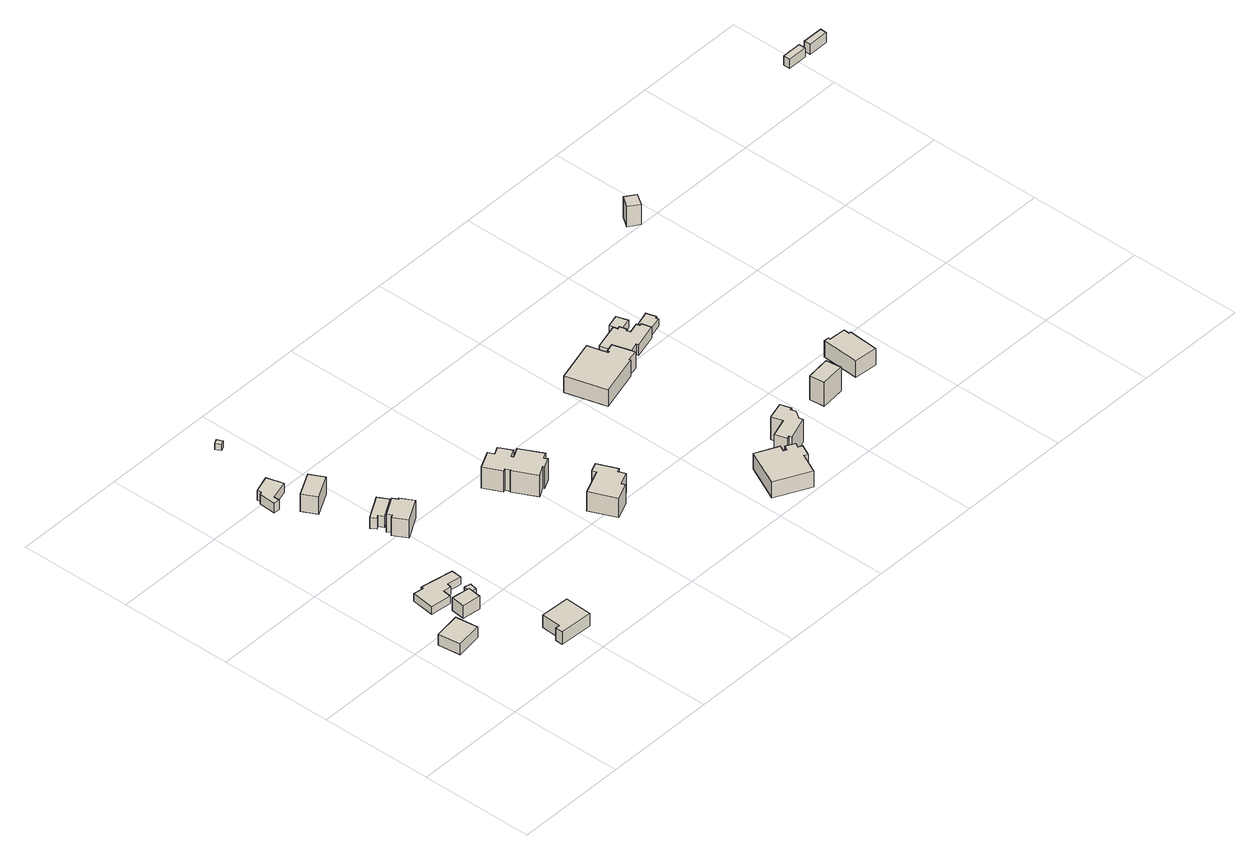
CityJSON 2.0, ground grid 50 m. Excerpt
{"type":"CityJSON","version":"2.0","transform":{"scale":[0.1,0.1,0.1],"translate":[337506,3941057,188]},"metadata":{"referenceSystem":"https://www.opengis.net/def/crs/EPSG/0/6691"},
"CityObjects":{
"building1":{"type":"Building","attributes":{"measuredHeight":5.7,"BuildingIDAttribute.prefecture":"14","BuildingIDAttribute.city":"14151","BuildingDetailAttribute.surveyYear":2015},"geometry":[{"type":"Solid","lod":"1","boundaries":[[[[0,1,2,3,4]],[[3,5,6,4]],[[2,7,5,3]],[[1,8,7,2]],[[0,9,8,1]],[[4,6,9,0]],[[5,7,8,9,6]]]]}]},
"building2":{"type":"Building","attributes":{"usage":"401","measuredHeight":6.6,"storeysAboveGround":2,"BuildingIDAttribute.prefecture":"14","BuildingIDAttribute.city":"14151","BuildingDetailAttribute.totalFloorArea":96.16,"BuildingDetailAttribute.buildingFootprintArea":48.08,"BuildingDetailAttribute.buildingStructureType":"601","BuildingDetailAttribute.buildingStructureOrgType":"1","BuildingDetailAttribute.orgUsage":"61","BuildingDetailAttribute.surveyYear":2015,"BuildingLandSlideRiskAttribute.description":"1","BuildingLandSlideRiskAttribute.areaType":"1"},"geometry":[{"type":"Solid","lod":"1","boundaries":[[[[10,11,12,13]],[[12,14,15,13]],[[11,16,14,12]],[[10,17,16,11]],[[13,15,17,10]],[[14,16,17,15]]]]}]},
"building3":{"type":"Building","attributes":{"usage":"411","measuredHeight":4.9,"storeysAboveGround":2,"BuildingIDAttribute.prefecture":"14","BuildingIDAttribute.city":"14151","BuildingDetailAttribute.totalFloorArea":253.33,"BuildingDetailAttribute.buildingFootprintArea":126.66,"BuildingDetailAttribute.buildingStructureType":"601","BuildingDetailAttribute.buildingStructureOrgType":"1","BuildingDetailAttribute.orgUsage":"10","BuildingDetailAttribute.surveyYear":2015,"BuildingLandSlideRiskAttribute.description":"1","BuildingLandSlideRiskAttribute.areaType":"1"},"geometry":[{"type":"Solid","lod":"1","boundaries":[[[[18,19,20,21,22,23,24,25,26,27]],[[26,28,29,27]],[[25,30,28,26]],[[24,31,30,25]],[[23,32,31,24]],[[22,33,32,23]],[[21,34,33,22]],[[20,35,34,21]],[[19,36,35,20]],[[18,37,36,19]],[[27,29,37,18]],[[28,30,31,32,33,34,35,36,37,29]]]]}]},
"building4":{"type":"Building","attributes":{"usage":"402","measuredHeight":6.9,"storeysAboveGround":1,"BuildingIDAttribute.prefecture":"14","BuildingIDAttribute.city":"14151","BuildingDetailAttribute.totalFloorArea":63.9,"BuildingDetailAttribute.buildingFootprintArea":63.9,"BuildingDetailAttribute.buildingStructureType":"601","BuildingDetailAttribute.buildingStructureOrgType":"1","BuildingDetailAttribute.orgUsage":"71","BuildingDetailAttribute.surveyYear":2015},"geometry":[{"type":"Solid","lod":"1","boundaries":[[[[38,39,40,41,42,43]],[[42,44,45,43]],[[41,46,44,42]],[[40,47,46,41]],[[39,48,47,40]],[[38,49,48,39]],[[43,45,49,38]],[[44,46,47,48,49,45]]]]}]},
"building5":{"type":"Building","attributes":{"BuildingIDAttribute.prefecture":"14","BuildingIDAttribute.city":"14151","BuildingDetailAttribute.surveyYear":2015,"BuildingLandSlideRiskAttribute.description":"1","BuildingLandSlideRiskAttribute.areaType":"1"},"geometry":[{"type":"Solid","lod":"1","boundaries":[[[[50,51,52,53]],[[52,54,55,53]],[[51,56,54,52]],[[50,57,56,51]],[[53,55,57,50]],[[54,56,57,55]]]]}]},
"building6":{"type":"Building","attributes":{"usage":"411","measuredHeight":13.6,"storeysAboveGround":2,"BuildingIDAttribute.prefecture":"14","BuildingIDAttribute.city":"14151","BuildingDetailAttribute.totalFloorArea":133.23,"BuildingDetailAttribute.buildingFootprintArea":66.62,"BuildingDetailAttribute.buildingStructureType":"601","BuildingDetailAttribute.buildingStructureOrgType":"1","BuildingDetailAttribute.orgUsage":"10","BuildingDetailAttribute.surveyYear":2015},"geometry":[{"type":"Solid","lod":"1","boundaries":[[[[58,59,60,61,62,63,64,65]],[[64,66,67,65]],[[63,68,66,64]],[[62,69,68,63]],[[61,70,69,62]],[[60,71,70,61]],[[59,72,71,60]],[[58,73,72,59]],[[65,67,73,58]],[[66,68,69,70,71,72,73,67]]]]}]},
"building7":{"type":"Building","attributes":{"usage":"411","measuredHeight":9.5,"storeysAboveGround":2,"BuildingIDAttribute.prefecture":"14","BuildingIDAttribute.city":"14151","BuildingDetailAttribute.totalFloorArea":144.8,"BuildingDetailAttribute.buildingFootprintArea":72.4,"BuildingDetailAttribute.buildingStructureType":"601","BuildingDetailAttribute.buildingStructureOrgType":"1","BuildingDetailAttribute.orgUsage":"10","BuildingDetailAttribute.surveyYear":2015},"geometry":[{"type":"Solid","lod":"1","boundaries":[[[[74,75,76,77]],[[76,78,79,77]],[[75,80,78,76]],[[74,81,80,75]],[[77,79,81,74]],[[78,80,81,79]]]]}]},
"building8":{"type":"Building","attributes":{"usage":"411","measuredHeight":5.8,"storeysAboveGround":2,"BuildingIDAttribute.prefecture":"14","BuildingIDAttribute.city":"14151","BuildingDetailAttribute.totalFloorArea":97.75,"BuildingDetailAttribute.buildingFootprintArea":48.88,"BuildingDetailAttribute.buildingStructureType":"601","BuildingDetailAttribute.buildingStructureOrgType":"1","BuildingDetailAttribute.orgUsage":"10","BuildingDetailAttribute.surveyYear":2015},"geometry":[{"type":"Solid","lod":"1","boundaries":[[[[82,83,84,85,86,87]],[[86,88,89,87]],[[85,90,88,86]],[[84,91,90,85]],[[83,92,91,84]],[[82,93,92,83]],[[87,89,93,82]],[[88,90,91,92,93,89]]]]}]},
"building9":{"type":"Building","attributes":{"usage":"411","measuredHeight":10.2,"storeysAboveGround":2,"BuildingIDAttribute.prefecture":"14","BuildingIDAttribute.city":"14151","BuildingDetailAttribute.totalFloorArea":170.89,"BuildingDetailAttribute.buildingFootprintArea":85.44,"BuildingDetailAttribute.buildingStructureType":"601","BuildingDetailAttribute.buildingStructureOrgType":"1","BuildingDetailAttribute.orgUsage":"10","BuildingDetailAttribute.surveyYear":2015},"geometry":[{"type":"Solid","lod":"1","boundaries":[[[[94,95,96,97,98,99,100,101]],[[100,102,103,101]],[[99,104,102,100]],[[98,105,104,99]],[[97,106,105,98]],[[96,107,106,97]],[[95,108,107,96]],[[94,109,108,95]],[[101,103,109,94]],[[102,104,105,106,107,108,109,103]]]]}]},
"building10":{"type":"Building","attributes":{"BuildingIDAttribute.prefecture":"14","BuildingIDAttribute.city":"14151","BuildingDetailAttribute.surveyYear":2015},"geometry":[{"type":"Solid","lod":"1","boundaries":[[[[110,111,112,113]],[[112,114,115,113]],[[111,116,114,112]],[[110,117,116,111]],[[113,115,117,110]],[[114,116,117,115]]]]}]},
"building11":{"type":"Building","attributes":{"usage":"411","measuredHeight":13.2,"storeysAboveGround":1,"BuildingIDAttribute.prefecture":"14","BuildingIDAttribute.city":"14151","BuildingDetailAttribute.totalFloorArea":240.62,"BuildingDetailAttribute.buildingFootprintArea":240.62,"BuildingDetailAttribute.buildingStructureType":"601","BuildingDetailAttribute.buildingStructureOrgType":"1","BuildingDetailAttribute.orgUsage":"10","BuildingDetailAttribute.surveyYear":2015},"geometry":[{"type":"Solid","lod":"1","boundaries":[[[[118,119,120,121,122,123,124,125,126,127,128,129,130,131,132,133,134,135]],[[134,136,137,135]],[[133,138,136,134]],[[132,139,138,133]],[[131,140,139,132]],[[130,141,140,131]],[[129,142,141,130]],[[128,143,142,129]],[[127,144,143,128]],[[126,145,144,127]],[[125,146,145,126]],[[124,147,146,125]],[[123,148,147,124]],[[122,149,148,123]],[[121,150,149,122]],[[120,151,150,121]],[[119,152,151,120]],[[118,153,152,119]],[[135,137,153,118]],[[136,138,139,140,141,142,143,144,145,146,147,148,149,150,151,152,153,137]]]]}]},
"building12":{"type":"Building","attributes":{"usage":"411","measuredHeight":11.8,"storeysAboveGround":1,"BuildingIDAttribute.prefecture":"14","BuildingIDAttribute.city":"14151","BuildingDetailAttribute.totalFloorArea":163.33,"BuildingDetailAttribute.buildingFootprintArea":163.33,"BuildingDetailAttribute.buildingStructureType":"601","BuildingDetailAttribute.buildingStructureOrgType":"1","BuildingDetailAttribute.orgUsage":"10","BuildingDetailAttribute.surveyYear":2015,"BuildingLandSlideRiskAttribute.description":"1","BuildingLandSlideRiskAttribute.areaType":"1"},"geometry":[{"type":"Solid","lod":"1","boundaries":[[[[154,155,156,157,158,159,160,161,162,163]],[[162,164,165,163]],[[161,166,164,162]],[[160,167,166,161]],[[159,168,167,160]],[[158,169,168,159]],[[157,170,169,158]],[[156,171,170,157]],[[155,172,171,156]],[[154,173,172,155]],[[163,165,173,154]],[[164,166,167,168,169,170,171,172,173,165]]]]}]},
"building13":{"type":"Building","attributes":{"usage":"402","measuredHeight":10.3,"storeysAboveGround":2,"BuildingIDAttribute.prefecture":"14","BuildingIDAttribute.city":"14151","BuildingDetailAttribute.totalFloorArea":499,"BuildingDetailAttribute.buildingFootprintArea":249.5,"BuildingDetailAttribute.buildingStructureType":"601","BuildingDetailAttribute.buildingStructureOrgType":"1","BuildingDetailAttribute.orgUsage":"72","BuildingDetailAttribute.surveyYear":2015,"BuildingLandSlideRiskAttribute.description":"1","BuildingLandSlideRiskAttribute.areaType":"1"},"geometry":[{"type":"Solid","lod":"1","boundaries":[[[[174,175,176,177,178,179,180,181,182,183,184,185]],[[184,186,187,185]],[[183,188,186,184]],[[182,189,188,183]],[[181,190,189,182]],[[180,191,190,181]],[[179,192,191,180]],[[178,193,192,179]],[[177,194,193,178]],[[176,195,194,177]],[[175,196,195,176]],[[174,197,196,175]],[[185,187,197,174]],[[186,188,189,190,191,192,193,194,195,196,197,187]]]]}]},
"building14":{"type":"Building","attributes":{"usage":"422","measuredHeight":13.4,"storeysAboveGround":2,"BuildingIDAttribute.prefecture":"14","BuildingIDAttribute.city":"14151","BuildingDetailAttribute.totalFloorArea":657.59,"BuildingDetailAttribute.buildingFootprintArea":328.8,"BuildingDetailAttribute.buildingStructureType":"601","BuildingDetailAttribute.buildingStructureOrgType":"1","BuildingDetailAttribute.orgUsage":"138","BuildingDetailAttribute.surveyYear":2015,"BuildingLandSlideRiskAttribute.description":"1","BuildingLandSlideRiskAttribute.areaType":"1"},"geometry":[{"type":"Solid","lod":"1","boundaries":[[[[198,199,200,201,202,203,204,205,206,207,208]],[[207,209,210,208]],[[206,211,209,207]],[[205,212,211,206]],[[204,213,212,205]],[[203,214,213,204]],[[202,215,214,203]],[[201,216,215,202]],[[200,217,216,201]],[[199,218,217,200]],[[198,219,218,199]],[[208,210,219,198]],[[209,211,212,213,214,215,216,217,218,219,210]]]]}]},
"building15":{"type":"Building","attributes":{"usage":"402","measuredHeight":11.8,"storeysAboveGround":2,"BuildingIDAttribute.prefecture":"14","BuildingIDAttribute.city":"14151","BuildingDetailAttribute.totalFloorArea":215.86,"BuildingDetailAttribute.buildingFootprintArea":107.93,"BuildingDetailAttribute.buildingStructureType":"601","BuildingDetailAttribute.buildingStructureOrgType":"1","BuildingDetailAttribute.orgUsage":"72","BuildingDetailAttribute.surveyYear":2015,"BuildingLandSlideRiskAttribute.description":"1","BuildingLandSlideRiskAttribute.areaType":"1"},"geometry":[{"type":"Solid","lod":"1","boundaries":[[[[220,221,222,223,224,225,226,227,228,229,230,231]],[[230,232,233,231]],[[229,234,232,230]],[[228,235,234,229]],[[227,236,235,228]],[[226,237,236,227]],[[225,238,237,226]],[[224,239,238,225]],[[223,240,239,224]],[[222,241,240,223]],[[221,242,241,222]],[[220,243,242,221]],[[231,233,243,220]],[[232,234,235,236,237,238,239,240,241,242,243,233]]]]}]},
"building16":{"type":"Building","attributes":{"usage":"422","measuredHeight":7.2,"storeysAboveGround":2,"BuildingIDAttribute.prefecture":"14","BuildingIDAttribute.city":"14151","BuildingDetailAttribute.totalFloorArea":312.39,"BuildingDetailAttribute.buildingFootprintArea":156.19,"BuildingDetailAttribute.buildingStructureType":"601","BuildingDetailAttribute.buildingStructureOrgType":"1","BuildingDetailAttribute.orgUsage":"138","BuildingDetailAttribute.surveyYear":2015,"BuildingLandSlideRiskAttribute.description":"1","BuildingLandSlideRiskAttribute.areaType":"1"},"geometry":[{"type":"Solid","lod":"1","boundaries":[[[[244,245,246,247,248,249,250,251,252,253,254,255,256,257,258]],[[257,259,260,258]],[[256,261,259,257]],[[255,262,261,256]],[[254,263,262,255]],[[253,264,263,254]],[[252,265,264,253]],[[251,266,265,252]],[[250,267,266,251]],[[249,268,267,250]],[[248,269,268,249]],[[247,270,269,248]],[[246,271,270,247]],[[245,272,271,246]],[[244,273,272,245]],[[258,260,273,244]],[[259,261,262,263,264,265,266,267,268,269,270,271,272,273,260]]]]}]},
"building17":{"type":"Building","attributes":{"usage":"422","measuredHeight":6.5,"storeysAboveGround":1,"BuildingIDAttribute.prefecture":"14","BuildingIDAttribute.city":"14151","BuildingDetailAttribute.totalFloorArea":26.09,"BuildingDetailAttribute.buildingFootprintArea":26.09,"BuildingDetailAttribute.buildingStructureType":"601","BuildingDetailAttribute.buildingStructureOrgType":"1","BuildingDetailAttribute.orgUsage":"138","BuildingDetailAttribute.surveyYear":2015,"BuildingLandSlideRiskAttribute.description":"1","BuildingLandSlideRiskAttribute.areaType":"1"},"geometry":[{"type":"Solid","lod":"1","boundaries":[[[[274,275,276,277]],[[276,278,279,277]],[[275,280,278,276]],[[274,281,280,275]],[[277,279,281,274]],[[278,280,281,279]]]]}]},
"building18":{"type":"Building","attributes":{"usage":"422","measuredHeight":3.9,"storeysAboveGround":2,"BuildingIDAttribute.prefecture":"14","BuildingIDAttribute.city":"14151","BuildingDetailAttribute.totalFloorArea":61.95,"BuildingDetailAttribute.buildingFootprintArea":30.98,"BuildingDetailAttribute.buildingStructureType":"610","BuildingDetailAttribute.buildingStructureOrgType":"2","BuildingDetailAttribute.orgUsage":"138","BuildingDetailAttribute.surveyYear":2015,"BuildingLandSlideRiskAttribute.description":"1","BuildingLandSlideRiskAttribute.areaType":"1"},"geometry":[{"type":"Solid","lod":"1","boundaries":[[[[282,283,284,285,286,287]],[[286,288,289,287]],[[285,290,288,286]],[[284,291,290,285]],[[283,292,291,284]],[[282,293,292,283]],[[287,289,293,282]],[[288,290,291,292,293,289]]]]}]},
"building19":{"type":"Building","attributes":{"usage":"411","measuredHeight":12.9,"storeysAboveGround":2,"BuildingIDAttribute.prefecture":"14","BuildingIDAttribute.city":"14151","BuildingDetailAttribute.totalFloorArea":119.69,"BuildingDetailAttribute.buildingFootprintArea":59.85,"BuildingDetailAttribute.buildingStructureType":"601","BuildingDetailAttribute.buildingStructureOrgType":"1","BuildingDetailAttribute.orgUsage":"10","BuildingDetailAttribute.surveyYear":2015,"BuildingLandSlideRiskAttribute.description":"1","BuildingLandSlideRiskAttribute.areaType":"1"},"geometry":[{"type":"Solid","lod":"1","boundaries":[[[[294,295,296,297]],[[296,298,299,297]],[[295,300,298,296]],[[294,301,300,295]],[[297,299,301,294]],[[298,300,301,299]]]]}]},
"building20":{"type":"Building","attributes":{"usage":"402","measuredHeight":8.6,"storeysAboveGround":2,"BuildingIDAttribute.prefecture":"14","BuildingIDAttribute.city":"14151","BuildingDetailAttribute.totalFloorArea":206.19,"BuildingDetailAttribute.buildingFootprintArea":103.1,"BuildingDetailAttribute.buildingStructureType":"601","BuildingDetailAttribute.buildingStructureOrgType":"1","BuildingDetailAttribute.orgUsage":"72","BuildingDetailAttribute.surveyYear":2015,"BuildingLandSlideRiskAttribute.description":"1","BuildingLandSlideRiskAttribute.areaType":"1"},"geometry":[{"type":"Solid","lod":"1","boundaries":[[[[302,303,304,305,306,307,308,309]],[[308,310,311,309]],[[307,312,310,308]],[[306,313,312,307]],[[305,314,313,306]],[[304,315,314,305]],[[303,316,315,304]],[[302,317,316,303]],[[309,311,317,302]],[[310,312,313,314,315,316,317,311]]]]}]},
"building21":{"type":"Building","attributes":{"usage":"422","measuredHeight":11.3,"storeysAboveGround":1,"BuildingIDAttribute.prefecture":"14","BuildingIDAttribute.city":"14151","BuildingDetailAttribute.totalFloorArea":29.36,"BuildingDetailAttribute.buildingFootprintArea":29.36,"BuildingDetailAttribute.buildingStructureType":"601","BuildingDetailAttribute.buildingStructureOrgType":"1","BuildingDetailAttribute.orgUsage":"132","BuildingDetailAttribute.surveyYear":2015,"BuildingLandSlideRiskAttribute.description":"1","BuildingLandSlideRiskAttribute.areaType":"1"},"geometry":[{"type":"Solid","lod":"1","boundaries":[[[[318,319,320,321]],[[320,322,323,321]],[[319,324,322,320]],[[318,325,324,319]],[[321,323,325,318]],[[322,324,325,323]]]]}]},
"building22":{"type":"Building","attributes":{"measuredHeight":5,"BuildingIDAttribute.prefecture":"14","BuildingIDAttribute.city":"14151","BuildingDetailAttribute.surveyYear":2015},"geometry":[{"type":"Solid","lod":"1","boundaries":[[[[326,327,328,329]],[[328,330,331,329]],[[327,332,330,328]],[[326,333,332,327]],[[329,331,333,326]],[[330,332,333,331]]]]}]},
"building23":{"type":"Building","attributes":{"measuredHeight":5.2,"BuildingIDAttribute.prefecture":"14","BuildingIDAttribute.city":"14151","BuildingDetailAttribute.surveyYear":2015},"geometry":[{"type":"Solid","lod":"1","boundaries":[[[[334,335,336,337]],[[336,338,339,337]],[[335,340,338,336]],[[334,341,340,335]],[[337,339,341,334]],[[338,340,341,339]]]]}]}
},
"vertices":[
[9,391,105],[50,397,105],[126,407,105],[139,308,105],[22,292,105],[139,308,158],[22,292,158],[126,407,158],[50,397,158],[9,391,158],
[278,474,103],[270,414,103],[188,424,103],[196,485,103],[188,424,165],[196,485,165],[270,414,165],[278,474,165],
[135,624,108],[181,618,108],[183,628,108],[327,602,108],[324,555,108],[260,565,108],[255,546,108],[220,550,108],[215,512,108],[123,523,108],[215,512,145],[123,523,145],[220,550,145],[255,546,145],[260,565,145],[324,555,145],[327,602,145],[183,628,145],[181,618,145],[135,624,145],
[496,179,78],[490,59,78],[342,67,78],[344,100,78],[362,99,78],[367,186,78],[362,99,140],[367,186,140],[344,100,140],[342,67,140],[490,59,140],[496,179,140],
[328,511,103],[321,475,103],[292,480,103],[299,517,103],[292,480,133],[299,517,133],[321,475,133],[328,511,133],
[43,1302,274],[39,1320,274],[116,1344,274],[138,1271,274],[53,1246,274],[52,1221,274],[25,1222,274],[29,1296,274],[25,1222,320],[29,1296,320],[52,1221,320],[53,1246,320],[138,1271,320],[116,1344,320],[39,1320,320],[43,1302,320],
[147,1107,254],[114,1171,254],[218,1226,254],[252,1163,254],[218,1226,339],[252,1163,339],[114,1171,339],[147,1107,339],
[266,918,225],[252,910,225],[238,934,225],[342,993,225],[369,947,225],[279,896,225],[369,947,278],[279,896,278],[342,993,278],[238,934,278],[252,910,278],[266,918,278],
[275,859,208],[290,867,208],[278,887,208],[360,933,208],[373,909,208],[379,913,208],[411,856,208],[309,799,208],[411,856,296],[309,799,296],[379,913,296],[373,909,296],[360,933,296],[278,887,296],[290,867,296],[275,859,296],
[158,1600,281],[145,1625,281],[166,1635,281],[178,1610,281],[166,1635,311],[178,1610,311],[145,1625,311],[158,1600,311],
[904,815,113],[908,807,113],[952,830,113],[1003,732,113],[977,719,113],[985,704,113],[941,681,113],[938,688,113],[892,664,113],[840,764,113],[844,766,113],[834,787,113],[823,782,113],[785,860,113],[862,898,113],[874,872,113],[908,889,113],[937,833,113],[908,889,218],[937,833,218],[874,872,218],[862,898,218],[785,860,218],[823,782,218],[834,787,218],[844,766,218],[840,764,218],[892,664,218],[938,688,218],[941,681,218],[985,704,218],[977,719,218],[1003,732,218],[952,830,218],[908,807,218],[904,815,218],
[976,503,81],[1084,549,81],[1076,567,81],[1118,585,81],[1155,499,81],[1139,492,81],[1152,461,81],[1095,437,81],[1103,420,81],[1026,387,81],[1103,420,176],[1026,387,176],[1095,437,176],[1152,461,176],[1139,492,176],[1155,499,176],[1118,585,176],[1076,567,176],[1084,549,176],[976,503,176],
[1720,195,18],[1707,170,18],[1721,163,18],[1731,183,18],[1770,163,18],[1760,143,18],[1777,134,18],[1753,86,18],[1738,94,18],[1695,7,18],[1544,82,18],[1623,243,18],[1544,82,96],[1623,243,96],[1695,7,96],[1738,94,96],[1753,86,96],[1777,134,96],[1760,143,96],[1770,163,96],[1731,183,96],[1721,163,96],[1707,170,96],[1720,195,96],
[1557,1017,149],[1581,929,149],[1589,931,149],[1587,939,149],[1623,949,149],[1643,883,149],[1651,855,149],[1603,844,149],[1604,839,149],[1419,788,149],[1370,965,149],[1419,788,230],[1370,965,230],[1604,839,230],[1603,844,230],[1651,855,230],[1643,883,230],[1623,949,230],[1587,939,230],[1589,931,230],[1581,929,230],[1557,1017,230],
[1822,270,1],[1807,320,1],[1884,342,1],[1897,295,1],[1888,293,1],[1895,272,1],[1873,237,1],[1877,220,1],[1775,184,1],[1769,196,1],[1757,191,1],[1739,243,1],[1757,191,113],[1739,243,113],[1769,196,113],[1775,184,113],[1877,220,113],[1873,237,113],[1895,272,113],[1888,293,113],[1897,295,113],[1884,342,113],[1807,320,113],[1822,270,113],
[1609,1000,152],[1724,1031,152],[1729,1012,152],[1741,1016,152],[1750,984,152],[1743,982,152],[1748,965,152],[1794,978,152],[1798,963,152],[1808,966,152],[1820,923,152],[1711,892,152],[1708,902,152],[1643,883,152],[1623,949,152],[1643,883,205],[1623,949,205],[1708,902,205],[1711,892,205],[1820,923,205],[1808,966,205],[1798,963,205],[1794,978,205],[1748,965,205],[1743,982,205],[1750,984,205],[1741,1016,205],[1729,1012,205],[1724,1031,205],[1609,1000,205],
[1790,1076,153],[1805,1026,153],[1748,1010,153],[1734,1061,153],[1748,1010,190],[1734,1061,190],[1805,1026,190],[1790,1076,190],
[1880,1006,152],[1892,962,152],[1884,960,152],[1887,949,152],[1829,933,152],[1814,987,152],[1829,933,188],[1814,987,188],[1887,949,188],[1884,960,188],[1892,962,188],[1880,1006,188],
[2182,300,11],[2075,288,11],[2067,355,11],[2174,367,11],[2067,355,128],[2174,367,128],[2075,288,128],[2182,300,128],
[2373,296,19],[2270,303,19],[2281,470,19],[2302,468,19],[2301,459,19],[2375,455,19],[2373,428,19],[2382,428,19],[2373,428,100],[2382,428,100],[2375,455,100],[2301,459,100],[2302,468,100],[2281,470,100],[2270,303,100],[2373,296,100],
[2153,1290,336],[2120,1241,336],[2075,1273,336],[2108,1321,336],[2075,1273,436],[2108,1321,436],[2120,1241,436],[2153,1290,436],
[3134,1426,365],[3222,1426,365],[3222,1395,365],[3134,1395,365],[3222,1395,410],[3134,1395,410],[3222,1426,410],[3134,1426,410],
[3340,1423,362],[3340,1394,362],[3248,1393,362],[3248,1423,362],[3248,1393,411],[3248,1423,411],[3340,1394,411],[3340,1423,411]
]}
